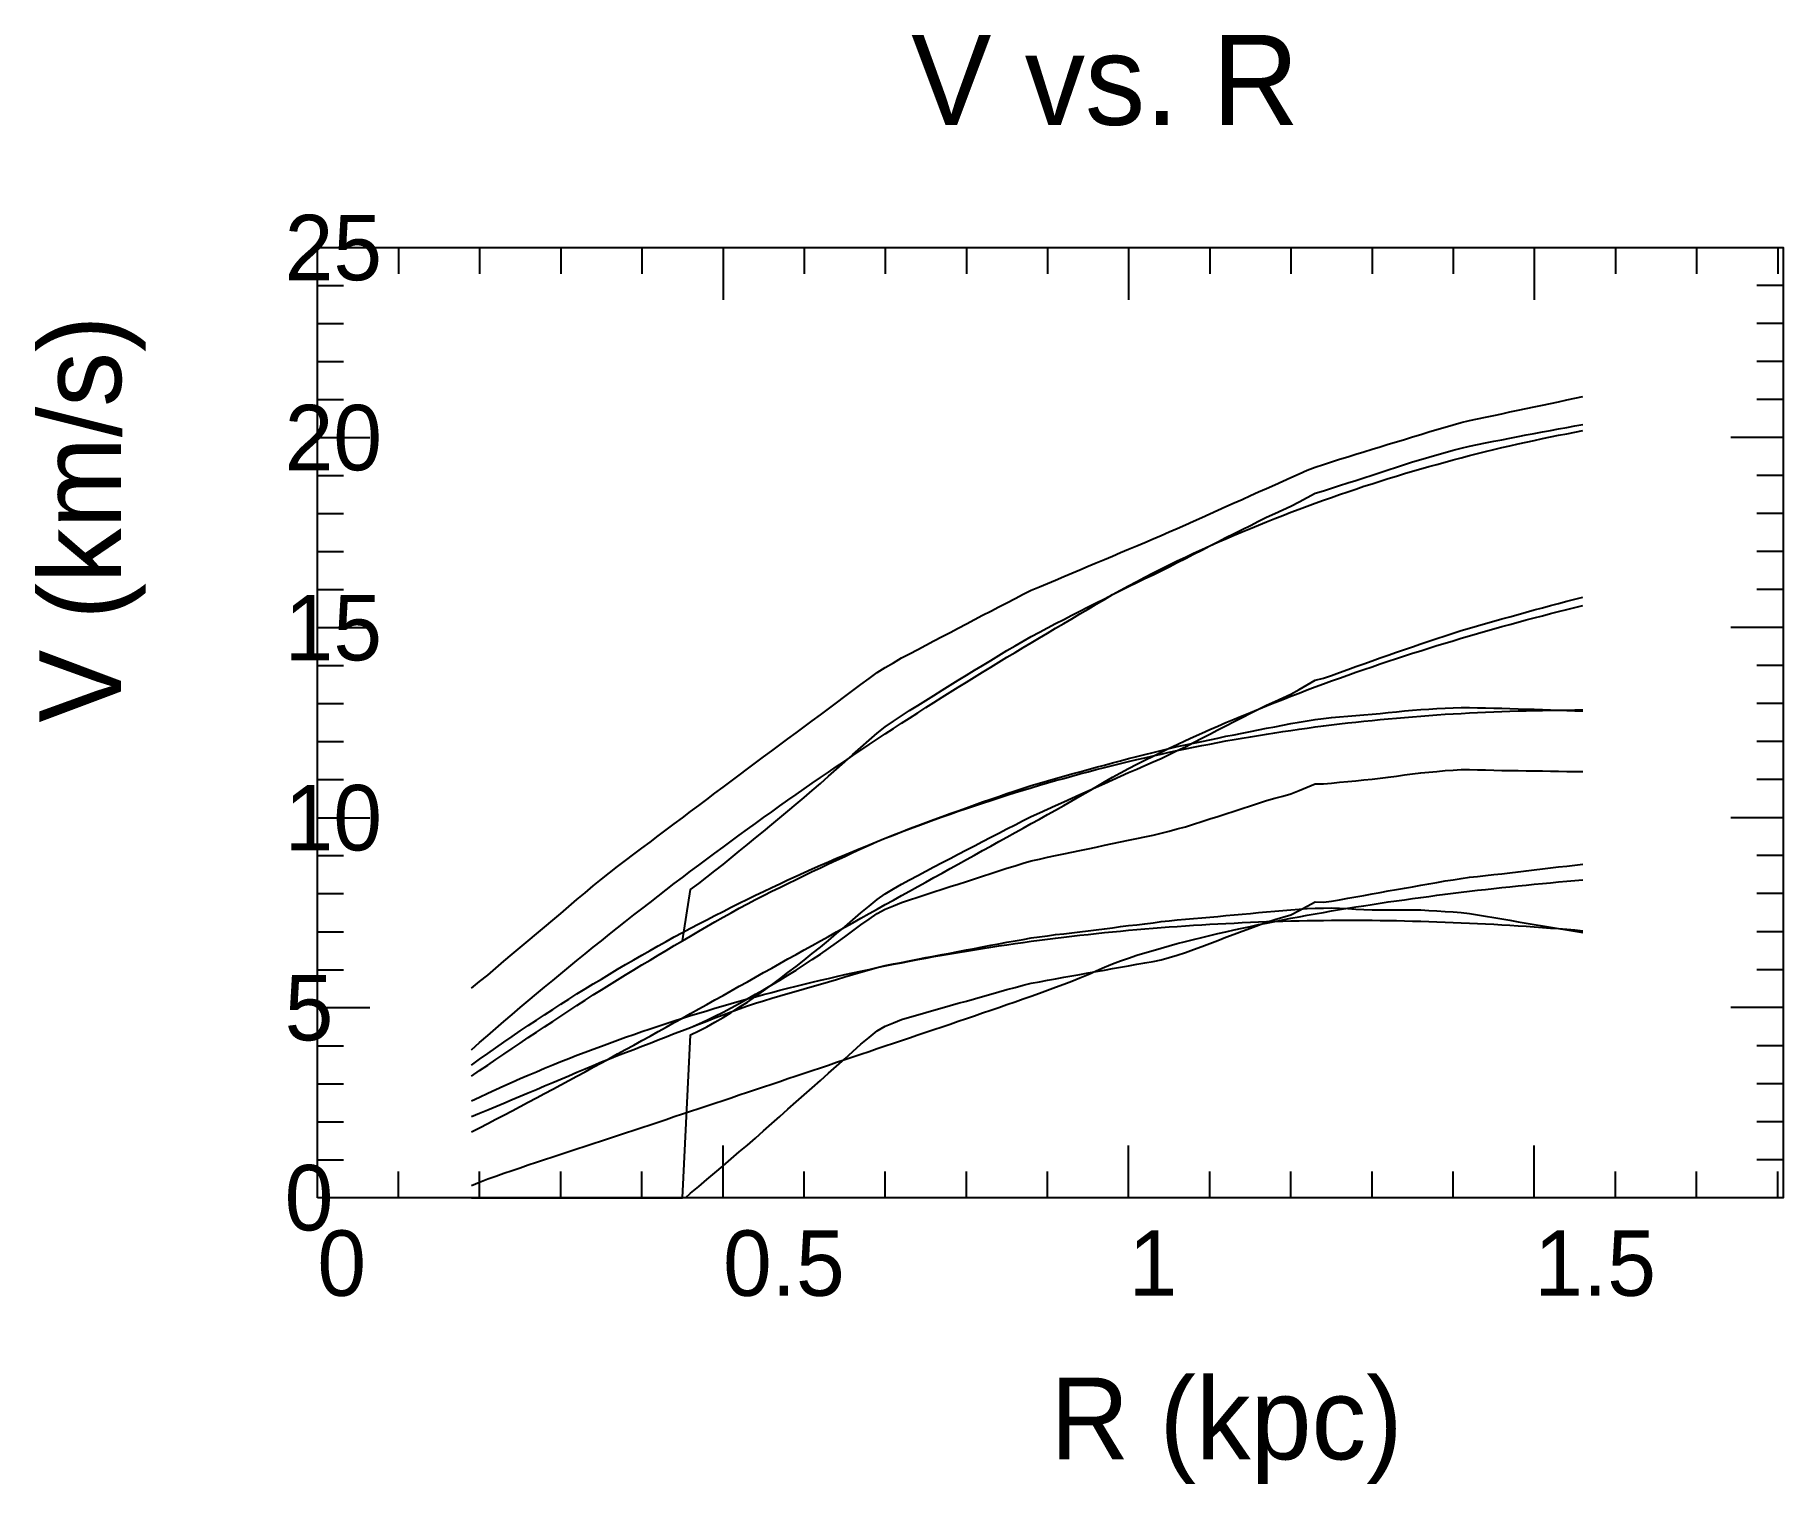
# Model space of a CAD drawing. Extents: x -35 to 179, y -35 to 142.
import ezdxf

# ---------------------------------------------------------------- set-up
doc = ezdxf.new("R2010")
doc.units = 0

msp = doc.modelspace()

# ---------------------------------------------------------------- linework, layer by layer
at = {"color": 0}
for p, q in [((9.92, 116.19), (9.92, 112.99)), ((19.84, 116.19), (19.84, 112.99)), ((29.76, 116.19), (29.76, 112.99)), ((39.68, 116.19), (39.68, 112.99)), ((49.6, 116.19), (49.6, 109.79)), ((59.52, 116.19), (59.52, 112.99)), ((69.43, 116.19), (69.43, 112.99)), ((79.35, 116.19), (79.35, 112.99)), ((89.27, 116.19), (89.27, 112.99)), ((99.19, 116.19), (99.19, 109.79)), ((109.11, 116.19), (109.11, 112.99)), ((119.03, 116.19), (119.03, 112.99)), ((128.95, 116.19), (128.95, 112.99)), ((138.87, 116.19), (138.87, 112.99)), ((148.79, 116.19), (148.79, 109.79)), ((158.71, 116.19), (158.71, 112.99)), ((168.63, 116.19), (168.63, 112.99)), ((178.55, 116.19), (178.55, 112.99)), ((0, 111.54), (3.2, 111.54)), ((179.2, 111.54), (176, 111.54)), ((0, 106.89), (3.2, 106.89)), ((179.2, 106.89), (176, 106.89)), ((0, 102.24), (3.2, 102.24)), ((179.2, 102.24), (176, 102.24)), ((0, 97.6), (3.2, 97.6)), ((179.2, 97.6), (176, 97.6)), ((0, 92.95), (6.4, 92.95)), ((179.2, 92.95), (172.8, 92.95)), ((0, 88.3), (3.2, 88.3)), ((179.2, 88.3), (176, 88.3)), ((0, 83.65), (3.2, 83.65)), ((179.2, 83.65), (176, 83.65)), ((0, 79.01), (3.2, 79.01)), ((179.2, 79.01), (176, 79.01)), ((0, 74.36), (3.2, 74.36)), ((179.2, 74.36), (176, 74.36)), ((0, 69.71), (6.4, 69.71)), ((179.2, 69.71), (172.8, 69.71)), ((0, 65.06), (3.2, 65.06)), ((179.2, 65.06), (176, 65.06)), ((0, 60.42), (3.2, 60.42)), ((179.2, 60.42), (176, 60.42)), ((0, 55.77), (3.2, 55.77)), ((179.2, 55.77), (176, 55.77)), ((0, 51.12), (3.2, 51.12)), ((179.2, 51.12), (176, 51.12)), ((0, 46.47), (6.4, 46.47)), ((179.2, 46.47), (172.8, 46.47)), ((0, 41.83), (3.2, 41.83)), ((179.2, 41.83), (176, 41.83)), ((0, 37.18), (3.2, 37.18)), ((179.2, 37.18), (176, 37.18)), ((0, 32.53), (3.2, 32.53)), ((179.2, 32.53), (176, 32.53)), ((0, 27.88), (3.2, 27.88)), ((179.2, 27.88), (176, 27.88)), ((0, 23.24), (6.4, 23.24)), ((179.2, 23.24), (172.8, 23.24)), ((0, 18.59), (3.2, 18.59)), ((179.2, 18.59), (176, 18.59)), ((0, 13.94), (3.2, 13.94)), ((179.2, 13.94), (176, 13.94)), ((0, 9.29), (3.2, 9.29)), ((179.2, 9.29), (176, 9.29)), ((0, 4.65), (3.2, 4.65)), ((49.6, 0), (49.6, 6.4)), ((99.19, 0), (99.19, 6.4)), ((148.79, 0), (148.79, 6.4)), ((179.2, 4.65), (176, 4.65)), ((9.92, 0), (9.92, 3.2)), ((19.84, 0), (19.84, 3.2)), ((29.76, 0), (29.76, 3.2)), ((39.68, 0), (39.68, 3.2)), ((59.52, 0), (59.52, 3.2)), ((69.43, 0), (69.43, 3.2)), ((79.35, 0), (79.35, 3.2)), ((89.27, 0), (89.27, 3.2)), ((109.11, 0), (109.11, 3.2)), ((119.03, 0), (119.03, 3.2)), ((128.95, 0), (128.95, 3.2)), ((138.87, 0), (138.87, 3.2)), ((158.71, 0), (158.71, 3.2)), ((168.63, 0), (168.63, 3.2)), ((178.55, 0), (178.55, 3.2))]:
    msp.add_line(p, q, dxfattribs=at)
msp.add_lwpolyline([(0, 0), (0, 116.19), (179.2, 116.19), (179.2, 0)], close=True, dxfattribs=at)
at = {"color": 6}
for points in [[(18.85, 25.63), (19.84, 26.42), (20.83, 27.21), (21.82, 28.06), (22.81, 28.91), (23.81, 29.76), (24.8, 30.59), (25.79, 31.42), (26.78, 32.25), (27.77, 33.09), (28.77, 33.92), (29.76, 34.77), (30.75, 35.61), (31.74, 36.46), (32.73, 37.3), (33.73, 38.14), (34.72, 38.94), (35.71, 39.72), (36.7, 40.5), (37.69, 41.25), (38.68, 42), (39.68, 42.75), (40.67, 43.49), (41.66, 44.24), (42.65, 44.98), (43.64, 45.72), (44.64, 46.46), (45.63, 47.21), (46.62, 47.95), (47.61, 48.7), (48.6, 49.45), (49.6, 50.19), (50.59, 50.94), (51.58, 51.68), (52.57, 52.43), (53.56, 53.17), (54.56, 53.91), (55.55, 54.64), (56.54, 55.37), (57.53, 56.11), (58.52, 56.84), (59.52, 57.58), (60.51, 58.31), (61.5, 59.05), (62.49, 59.79), (63.48, 60.53), (64.47, 61.28), (65.47, 62.03), (66.46, 62.77), (67.45, 63.51), (68.44, 64.24), (69.43, 64.83), (70.43, 65.42), (71.42, 66.02), (72.41, 66.51), (73.4, 67.04), (74.39, 67.56), (75.39, 68.08), (76.38, 68.61), (77.37, 69.12), (78.36, 69.64), (79.35, 70.16), (80.35, 70.69), (81.34, 71.22), (82.33, 71.73), (83.32, 72.24), (84.31, 72.75), (85.3, 73.27), (86.3, 73.79), (87.29, 74.31), (88.28, 74.68), (89.27, 75.1), (90.26, 75.52), (91.26, 75.95), (92.25, 76.37), (93.24, 76.79), (94.23, 77.21), (95.22, 77.63), (96.22, 78.04), (97.21, 78.46), (98.2, 78.88), (99.19, 79.3), (100.18, 79.72), (101.18, 80.14), (102.17, 80.55), (103.16, 80.96), (104.15, 81.41), (105.14, 81.84), (106.14, 82.28), (107.13, 82.73), (108.12, 83.17), (109.11, 83.62), (110.1, 84.06), (111.09, 84.51), (112.09, 84.96), (113.08, 85.4), (114.07, 85.85), (115.06, 86.3), (116.05, 86.74), (117.05, 87.19), (118.04, 87.64), (119.03, 88.08), (120.02, 88.52), (121.01, 88.97), (122.01, 89.32), (123, 89.66), (123.99, 90), (124.98, 90.3), (125.97, 90.61), (126.97, 90.91), (127.96, 91.22), (128.95, 91.52), (129.94, 91.82), (130.93, 92.13), (131.93, 92.43), (132.92, 92.73), (133.91, 93.04), (134.9, 93.34), (135.89, 93.65), (136.88, 93.96), (137.88, 94.24), (138.87, 94.53), (139.86, 94.81), (140.85, 95.02), (141.84, 95.24), (142.84, 95.45), (143.83, 95.66), (144.82, 95.87), (145.81, 96.08), (146.8, 96.29), (147.8, 96.5), (148.79, 96.71), (149.78, 96.92), (150.77, 97.13), (151.76, 97.34), (152.76, 97.55), (153.75, 97.76), (154.74, 97.97)], [(44.99, 0), (45.63, 0.54), (46.62, 1.38), (47.61, 2.22), (48.6, 3.06), (49.6, 3.91), (50.59, 4.75), (51.58, 5.59), (52.57, 6.42), (53.56, 7.29), (54.56, 8.17), (55.55, 9.06), (56.54, 9.94), (57.53, 10.83), (58.52, 11.71), (59.52, 12.58), (60.51, 13.45), (61.5, 14.33), (62.49, 15.21), (63.48, 16.09), (64.47, 16.98), (65.47, 17.87), (66.46, 18.76), (67.45, 19.58), (68.44, 20.41), (69.43, 20.99), (70.43, 21.39), (71.42, 21.79), (72.41, 22.08), (73.4, 22.36), (74.39, 22.65), (75.39, 22.93), (76.38, 23.21), (77.37, 23.49), (78.36, 23.77), (79.35, 24.05), (80.35, 24.33), (81.34, 24.61), (82.33, 24.89), (83.32, 25.17), (84.31, 25.44), (85.3, 25.71), (86.3, 25.97), (87.29, 26.23), (88.28, 26.41), (89.27, 26.59), (90.26, 26.77), (91.26, 26.95), (92.25, 27.13), (93.24, 27.31), (94.23, 27.48), (95.22, 27.66), (96.22, 27.84), (97.21, 28.01), (98.2, 28.19), (99.19, 28.37), (100.18, 28.55), (101.18, 28.73), (102.17, 28.9), (103.16, 29.08), (104.15, 29.38), (105.14, 29.67), (106.14, 29.97), (107.13, 30.36), (108.12, 30.73), (109.11, 31.1), (110.1, 31.47), (111.09, 31.85), (112.09, 32.22), (113.08, 32.6), (114.07, 32.98), (115.06, 33.34), (116.05, 33.71), (117.05, 34.03), (118.04, 34.32), (119.03, 34.61), (120.02, 35.13), (121.01, 35.65), (122.01, 36.17), (123, 36.15), (123.99, 36.27), (124.98, 36.44), (125.97, 36.61), (126.97, 36.79), (127.96, 36.97), (128.95, 37.15), (129.94, 37.33), (130.93, 37.51), (131.93, 37.68), (132.92, 37.86), (133.91, 38.03), (134.9, 38.21), (135.89, 38.39), (136.88, 38.56), (137.88, 38.74), (138.87, 38.89), (139.86, 39.05), (140.85, 39.18), (141.84, 39.29), (142.84, 39.41), (143.83, 39.51), (144.82, 39.62), (145.81, 39.73), (146.8, 39.86), (147.8, 39.99), (148.79, 40.11), (149.78, 40.22), (150.77, 40.34), (151.76, 40.45), (152.76, 40.56), (153.75, 40.67), (154.74, 40.77)]]:
    msp.add_lwpolyline(points, dxfattribs=at)
at = {"color": 4}
for points in [[(18.85, 14.87), (19.84, 15.55), (20.83, 16.22), (21.82, 16.89), (22.81, 17.57), (23.81, 18.24), (24.8, 18.91), (25.79, 19.58), (26.78, 20.24), (27.77, 20.9), (28.77, 21.55), (29.76, 22.21), (30.75, 22.86), (31.74, 23.51), (32.73, 24.15), (33.73, 24.79), (34.72, 25.43), (35.71, 26.04), (36.7, 26.66), (37.69, 27.27), (38.68, 27.86), (39.68, 28.46), (40.67, 29.06), (41.66, 29.65), (42.65, 30.24), (43.64, 30.83), (44.64, 31.42), (45.63, 37.68), (46.62, 38.43), (47.61, 39.2), (48.6, 39.97), (49.6, 40.76), (50.59, 41.56), (51.58, 42.36), (52.57, 43.18), (53.56, 43.99), (54.56, 44.8), (55.55, 45.62), (56.54, 46.44), (57.53, 47.27), (58.52, 48.11), (59.52, 48.95), (60.51, 49.81), (61.5, 50.66), (62.49, 51.53), (63.48, 52.4), (64.47, 53.29), (65.47, 54.18), (66.46, 55.07), (67.45, 55.94), (68.44, 56.82), (69.43, 57.58), (70.43, 58.26), (71.42, 58.94), (72.41, 59.57), (73.4, 60.19), (74.39, 60.82), (75.39, 61.43), (76.38, 62.05), (77.37, 62.66), (78.36, 63.28), (79.35, 63.89), (80.35, 64.5), (81.34, 65.1), (82.33, 65.71), (83.32, 66.3), (84.31, 66.9), (85.3, 67.49), (86.3, 68.06), (87.29, 68.64), (88.28, 69.17), (89.27, 69.69), (90.26, 70.21), (91.26, 70.72), (92.25, 71.23), (93.24, 71.74), (94.23, 72.24), (95.22, 72.74), (96.22, 73.25), (97.21, 73.75), (98.2, 74.25), (99.19, 74.73), (100.18, 75.21), (101.18, 75.7), (102.17, 76.17), (103.16, 76.65), (104.15, 77.15), (105.14, 77.66), (106.14, 78.15), (107.13, 78.68), (108.12, 79.19), (109.11, 79.7), (110.1, 80.21), (111.09, 80.72), (112.09, 81.22), (113.08, 81.72), (114.07, 82.22), (115.06, 82.72), (116.05, 83.21), (117.05, 83.67), (118.04, 84.12), (119.03, 84.57), (120.02, 85.1), (121.01, 85.63), (122.01, 86.15), (123, 86.42), (123.99, 86.75), (124.98, 87.08), (125.97, 87.4), (126.97, 87.72), (127.96, 88.04), (128.95, 88.36), (129.94, 88.67), (130.93, 89.01), (131.93, 89.33), (132.92, 89.65), (133.91, 89.97), (134.9, 90.28), (135.89, 90.56), (136.88, 90.85), (137.88, 91.13), (138.87, 91.4), (139.86, 91.66), (140.85, 91.89), (141.84, 92.1), (142.84, 92.3), (143.83, 92.5), (144.82, 92.69), (145.81, 92.88), (146.8, 93.08), (147.8, 93.27), (148.79, 93.46), (149.78, 93.65), (150.77, 93.83), (151.76, 94.01), (152.76, 94.19), (153.75, 94.37), (154.74, 94.54)], [(18.85, 0), (19.84, 0), (20.83, 0), (21.82, 0), (22.81, 0), (23.81, 0), (24.8, 0), (25.79, 0), (26.78, 0), (27.77, 0), (28.77, 0), (29.76, 0), (30.75, 0), (31.74, 0), (32.73, 0), (33.73, 0), (34.72, 0), (35.71, 0), (36.7, 0), (37.69, 0), (38.68, 0), (39.68, 0), (40.67, 0), (41.66, 0), (42.65, 0), (43.64, 0), (44.64, 0), (45.63, 19.9), (46.62, 20.39), (47.61, 20.91), (48.6, 21.46), (49.6, 22.04), (50.59, 22.65), (51.58, 23.28), (52.57, 23.92), (53.56, 24.6), (54.56, 25.3), (55.55, 26.02), (56.54, 26.76), (57.53, 27.52), (58.52, 28.28), (59.52, 29.06), (60.51, 29.85), (61.5, 30.65), (62.49, 31.46), (63.48, 32.29), (64.47, 33.12), (65.47, 33.96), (66.46, 34.82), (67.45, 35.63), (68.44, 36.47), (69.43, 37.16), (70.43, 37.75), (71.42, 38.34), (72.41, 38.87), (73.4, 39.4), (74.39, 39.92), (75.39, 40.44), (76.38, 40.97), (77.37, 41.49), (78.36, 42), (79.35, 42.52), (80.35, 43.04), (81.34, 43.56), (82.33, 44.07), (83.32, 44.59), (84.31, 45.1), (85.3, 45.61), (86.3, 46.11), (87.29, 46.61), (88.28, 47.06), (89.27, 47.52), (90.26, 47.97), (91.26, 48.42), (92.25, 48.87), (93.24, 49.32), (94.23, 49.77), (95.22, 50.22), (96.22, 50.66), (97.21, 51.11), (98.2, 51.54), (99.19, 51.98), (100.18, 52.42), (101.18, 52.85), (102.17, 53.28), (103.16, 53.7), (104.15, 54.18), (105.14, 54.67), (106.14, 55.15), (107.13, 55.68), (108.12, 56.19), (109.11, 56.7), (110.1, 57.21), (111.09, 57.72), (112.09, 58.23), (113.08, 58.74), (114.07, 59.24), (115.06, 59.73), (116.05, 60.23), (117.05, 60.69), (118.04, 61.13), (119.03, 61.58), (120.02, 62.15), (121.01, 62.71), (122.01, 63.28), (123, 63.53), (123.99, 63.87), (124.98, 64.22), (125.97, 64.58), (126.97, 64.94), (127.96, 65.3), (128.95, 65.65), (129.94, 66), (130.93, 66.35), (131.93, 66.7), (132.92, 67.04), (133.91, 67.38), (134.9, 67.72), (135.89, 68.05), (136.88, 68.39), (137.88, 68.72), (138.87, 69.03), (139.86, 69.35), (140.85, 69.65), (141.84, 69.93), (142.84, 70.22), (143.83, 70.49), (144.82, 70.77), (145.81, 71.04), (146.8, 71.33), (147.8, 71.61), (148.79, 71.89), (149.78, 72.15), (150.77, 72.42), (151.76, 72.68), (152.76, 72.94), (153.75, 73.2), (154.74, 73.45)], [(18.85, 14.87), (19.84, 15.55), (20.83, 16.22), (21.82, 16.89), (22.81, 17.57), (23.81, 18.24), (24.8, 18.91), (25.79, 19.58), (26.78, 20.24), (27.77, 20.9), (28.77, 21.55), (29.76, 22.21), (30.75, 22.86), (31.74, 23.51), (32.73, 24.15), (33.73, 24.79), (34.72, 25.43), (35.71, 26.04), (36.7, 26.66), (37.69, 27.27), (38.68, 27.86), (39.68, 28.46), (40.67, 29.06), (41.66, 29.65), (42.65, 30.24), (43.64, 30.83), (44.64, 31.42), (45.63, 32), (46.62, 32.58), (47.61, 33.16), (48.6, 33.72), (49.6, 34.29), (50.59, 34.85), (51.58, 35.4), (52.57, 35.94), (53.56, 36.46), (54.56, 36.97), (55.55, 37.47), (56.54, 37.95), (57.53, 38.43), (58.52, 38.91), (59.52, 39.39), (60.51, 39.87), (61.5, 40.34), (62.49, 40.81), (63.48, 41.27), (64.47, 41.74), (65.47, 42.21), (66.46, 42.67), (67.45, 43.12), (68.44, 43.57), (69.43, 43.98), (70.43, 44.37), (71.42, 44.76), (72.41, 45.14), (73.4, 45.51), (74.39, 45.88), (75.39, 46.24), (76.38, 46.61), (77.37, 46.97), (78.36, 47.32), (79.35, 47.68), (80.35, 48.03), (81.34, 48.39), (82.33, 48.74), (83.32, 49.08), (84.31, 49.41), (85.3, 49.74), (86.3, 50.07), (87.29, 50.39), (88.28, 50.69), (89.27, 50.98), (90.26, 51.27), (91.26, 51.55), (92.25, 51.82), (93.24, 52.09), (94.23, 52.36), (95.22, 52.63), (96.22, 52.9), (97.21, 53.17), (98.2, 53.44), (99.19, 53.69), (100.18, 53.94), (101.18, 54.19), (102.17, 54.45), (103.16, 54.69), (104.15, 54.93), (105.14, 55.16), (106.14, 55.38), (107.13, 55.59), (108.12, 55.8), (109.11, 56.01), (110.1, 56.21), (111.09, 56.42), (112.09, 56.62), (113.08, 56.82), (114.07, 57.02), (115.06, 57.22), (116.05, 57.41), (117.05, 57.6), (118.04, 57.78), (119.03, 57.97), (120.02, 58.14), (121.01, 58.3), (122.01, 58.47), (123, 58.58), (123.99, 58.71), (124.98, 58.81), (125.97, 58.89), (126.97, 58.97), (127.96, 59.05), (128.95, 59.13), (129.94, 59.22), (130.93, 59.33), (131.93, 59.42), (132.92, 59.52), (133.91, 59.61), (134.9, 59.71), (135.89, 59.76), (136.88, 59.81), (137.88, 59.86), (138.87, 59.9), (139.86, 59.94), (140.85, 59.94), (141.84, 59.92), (142.84, 59.91), (143.83, 59.88), (144.82, 59.86), (145.81, 59.83), (146.8, 59.8), (147.8, 59.76), (148.79, 59.73), (149.78, 59.7), (150.77, 59.66), (151.76, 59.63), (152.76, 59.59), (153.75, 59.55), (154.74, 59.52)]]:
    msp.add_lwpolyline(points, dxfattribs=at)
at = {"color": 3}
for points in [[(18.85, 18.1), (19.84, 18.97), (20.83, 19.83), (21.82, 20.69), (22.81, 21.54), (23.81, 22.39), (24.8, 23.24), (25.79, 24.08), (26.78, 24.91), (27.77, 25.74), (28.77, 26.56), (29.76, 27.39), (30.75, 28.2), (31.74, 29.01), (32.73, 29.82), (33.73, 30.62), (34.72, 31.42), (35.71, 32.21), (36.7, 33), (37.69, 33.79), (38.68, 34.57), (39.68, 35.34), (40.67, 36.11), (41.66, 36.88), (42.65, 37.65), (43.64, 38.41), (44.64, 39.16), (45.63, 39.91), (46.62, 40.66), (47.61, 41.4), (48.6, 42.14), (49.6, 42.87), (50.59, 43.6), (51.58, 44.33), (52.57, 45.05), (53.56, 45.77), (54.56, 46.48), (55.55, 47.19), (56.54, 47.9), (57.53, 48.6), (58.52, 49.3), (59.52, 49.99), (60.51, 50.68), (61.5, 51.37), (62.49, 52.05), (63.48, 52.73), (64.47, 53.4), (65.47, 54.07), (66.46, 54.74), (67.45, 55.4), (68.44, 56.06), (69.43, 56.71), (70.43, 57.37), (71.42, 58.01), (72.41, 58.66), (73.4, 59.29), (74.39, 59.93), (75.39, 60.56), (76.38, 61.19), (77.37, 61.81), (78.36, 62.43), (79.35, 63.05), (80.35, 63.66), (81.34, 64.27), (82.33, 64.88), (83.32, 65.48), (84.31, 66.08), (85.3, 66.68), (86.3, 67.28), (87.29, 67.87), (88.28, 68.46), (89.27, 69.04), (90.26, 69.63), (91.26, 70.21), (92.25, 70.8), (93.24, 71.38), (94.23, 71.97), (95.22, 72.57), (96.22, 73.17), (97.21, 73.75), (98.2, 74.3), (99.19, 74.84), (100.18, 75.37), (101.18, 75.89), (102.17, 76.4), (103.16, 76.9), (104.15, 77.39), (105.14, 77.87), (106.14, 78.34), (107.13, 78.8), (108.12, 79.26), (109.11, 79.71), (110.1, 80.15), (111.09, 80.59), (112.09, 81.02), (113.08, 81.44), (114.07, 81.85), (115.06, 82.26), (116.05, 82.66), (117.05, 83.06), (118.04, 83.44), (119.03, 83.83), (120.02, 84.2), (121.01, 84.57), (122.01, 84.93), (123, 85.29), (123.99, 85.64), (124.98, 85.99), (125.97, 86.33), (126.97, 86.66), (127.96, 86.99), (128.95, 87.31), (129.94, 87.62), (130.93, 87.93), (131.93, 88.24), (132.92, 88.54), (133.91, 88.83), (134.9, 89.12), (135.89, 89.4), (136.88, 89.68), (137.88, 89.95), (138.87, 90.22), (139.86, 90.48), (140.85, 90.74), (141.84, 90.99), (142.84, 91.24), (143.83, 91.48), (144.82, 91.72), (145.81, 91.95), (146.8, 92.17), (147.8, 92.4), (148.79, 92.61), (149.78, 92.83), (150.77, 93.03), (151.76, 93.24), (152.76, 93.43), (153.75, 93.63), (154.74, 93.82)], [(18.85, 8.06), (19.84, 8.56), (20.83, 9.07), (21.82, 9.59), (22.81, 10.1), (23.81, 10.62), (24.8, 11.15), (25.79, 11.67), (26.78, 12.2), (27.77, 12.73), (28.77, 13.26), (29.76, 13.79), (30.75, 14.33), (31.74, 14.87), (32.73, 15.41), (33.73, 15.95), (34.72, 16.49), (35.71, 17.03), (36.7, 17.58), (37.69, 18.12), (38.68, 18.67), (39.68, 19.22), (40.67, 19.77), (41.66, 20.32), (42.65, 20.87), (43.64, 21.42), (44.64, 21.97), (45.63, 22.53), (46.62, 23.08), (47.61, 23.63), (48.6, 24.19), (49.6, 24.74), (50.59, 25.3), (51.58, 25.85), (52.57, 26.41), (53.56, 26.96), (54.56, 27.52), (55.55, 28.07), (56.54, 28.63), (57.53, 29.19), (58.52, 29.74), (59.52, 30.3), (60.51, 30.85), (61.5, 31.41), (62.49, 31.96), (63.48, 32.52), (64.47, 33.07), (65.47, 33.63), (66.46, 34.18), (67.45, 34.74), (68.44, 35.29), (69.43, 35.84), (70.43, 36.4), (71.42, 36.95), (72.41, 37.5), (73.4, 38.05), (74.39, 38.6), (75.39, 39.15), (76.38, 39.7), (77.37, 40.25), (78.36, 40.8), (79.35, 41.35), (80.35, 41.9), (81.34, 42.45), (82.33, 43), (83.32, 43.55), (84.31, 44.1), (85.3, 44.64), (86.3, 45.19), (87.29, 45.74), (88.28, 46.29), (89.27, 46.85), (90.26, 47.4), (91.26, 47.96), (92.25, 48.52), (93.24, 49.09), (94.23, 49.67), (95.22, 50.26), (96.22, 50.86), (97.21, 51.43), (98.2, 51.97), (99.19, 52.5), (100.18, 53.02), (101.18, 53.52), (102.17, 54.01), (103.16, 54.5), (104.15, 54.97), (105.14, 55.44), (106.14, 55.9), (107.13, 56.35), (108.12, 56.8), (109.11, 57.24), (110.1, 57.67), (111.09, 58.1), (112.09, 58.52), (113.08, 58.94), (114.07, 59.35), (115.06, 59.76), (116.05, 60.16), (117.05, 60.55), (118.04, 60.94), (119.03, 61.33), (120.02, 61.71), (121.01, 62.09), (122.01, 62.46), (123, 62.82), (123.99, 63.19), (124.98, 63.54), (125.97, 63.9), (126.97, 64.25), (127.96, 64.59), (128.95, 64.93), (129.94, 65.27), (130.93, 65.6), (131.93, 65.93), (132.92, 66.25), (133.91, 66.57), (134.9, 66.89), (135.89, 67.2), (136.88, 67.51), (137.88, 67.81), (138.87, 68.11), (139.86, 68.41), (140.85, 68.7), (141.84, 68.99), (142.84, 69.27), (143.83, 69.56), (144.82, 69.83), (145.81, 70.11), (146.8, 70.38), (147.8, 70.65), (148.79, 70.91), (149.78, 71.17), (150.77, 71.43), (151.76, 71.68), (152.76, 71.93), (153.75, 72.17), (154.74, 72.42)], [(18.85, 16.21), (19.84, 16.93), (20.83, 17.64), (21.82, 18.34), (22.81, 19.03), (23.81, 19.71), (24.8, 20.39), (25.79, 21.06), (26.78, 21.72), (27.77, 22.37), (28.77, 23.02), (29.76, 23.66), (30.75, 24.29), (31.74, 24.91), (32.73, 25.53), (33.73, 26.14), (34.72, 26.74), (35.71, 27.34), (36.7, 27.93), (37.69, 28.51), (38.68, 29.09), (39.68, 29.66), (40.67, 30.22), (41.66, 30.78), (42.65, 31.33), (43.64, 31.88), (44.64, 32.41), (45.63, 32.95), (46.62, 33.47), (47.61, 33.99), (48.6, 34.51), (49.6, 35.01), (50.59, 35.52), (51.58, 36.01), (52.57, 36.5), (53.56, 36.99), (54.56, 37.46), (55.55, 37.94), (56.54, 38.4), (57.53, 38.86), (58.52, 39.32), (59.52, 39.77), (60.51, 40.21), (61.5, 40.65), (62.49, 41.08), (63.48, 41.51), (64.47, 41.93), (65.47, 42.35), (66.46, 42.76), (67.45, 43.16), (68.44, 43.56), (69.43, 43.95), (70.43, 44.34), (71.42, 44.72), (72.41, 45.1), (73.4, 45.47), (74.39, 45.84), (75.39, 46.2), (76.38, 46.56), (77.37, 46.91), (78.36, 47.26), (79.35, 47.6), (80.35, 47.93), (81.34, 48.26), (82.33, 48.59), (83.32, 48.91), (84.31, 49.22), (85.3, 49.53), (86.3, 49.84), (87.29, 50.14), (88.28, 50.43), (89.27, 50.72), (90.26, 51), (91.26, 51.28), (92.25, 51.56), (93.24, 51.83), (94.23, 52.09), (95.22, 52.35), (96.22, 52.61), (97.21, 52.85), (98.2, 53.1), (99.19, 53.34), (100.18, 53.57), (101.18, 53.8), (102.17, 54.03), (103.16, 54.25), (104.15, 54.47), (105.14, 54.68), (106.14, 54.88), (107.13, 55.09), (108.12, 55.28), (109.11, 55.47), (110.1, 55.66), (111.09, 55.85), (112.09, 56.02), (113.08, 56.2), (114.07, 56.37), (115.06, 56.53), (116.05, 56.69), (117.05, 56.85), (118.04, 57), (119.03, 57.14), (120.02, 57.29), (121.01, 57.42), (122.01, 57.56), (123, 57.69), (123.99, 57.81), (124.98, 57.93), (125.97, 58.05), (126.97, 58.16), (127.96, 58.26), (128.95, 58.37), (129.94, 58.47), (130.93, 58.56), (131.93, 58.65), (132.92, 58.74), (133.91, 58.82), (134.9, 58.9), (135.89, 58.97), (136.88, 59.04), (137.88, 59.11), (138.87, 59.17), (139.86, 59.23), (140.85, 59.28), (141.84, 59.33), (142.84, 59.38), (143.83, 59.42), (144.82, 59.46), (145.81, 59.49), (146.8, 59.52), (147.8, 59.55), (148.79, 59.57), (149.78, 59.59), (150.77, 59.61), (151.76, 59.62), (152.76, 59.63), (153.75, 59.64), (154.74, 59.64)]]:
    msp.add_lwpolyline(points, dxfattribs=at)
at = {"color": 1}
msp.add_lwpolyline([(18.85, 9.92), (19.84, 10.33), (20.83, 10.74), (21.82, 11.15), (22.81, 11.57), (23.81, 11.99), (24.8, 12.41), (25.79, 12.83), (26.78, 13.25), (27.77, 13.67), (28.77, 14.08), (29.76, 14.5), (30.75, 14.92), (31.74, 15.34), (32.73, 15.76), (33.73, 16.18), (34.72, 16.6), (35.71, 16.99), (36.7, 17.38), (37.69, 17.76), (38.68, 18.14), (39.68, 18.52), (40.67, 18.9), (41.66, 19.29), (42.65, 19.67), (43.64, 20.06), (44.64, 20.44), (45.63, 20.83), (46.62, 21.26), (47.61, 21.71), (48.6, 22.19), (49.6, 22.69), (50.59, 23.22), (51.58, 23.75), (52.57, 24.31), (53.56, 24.87), (54.56, 25.43), (55.55, 26.01), (56.54, 26.6), (57.53, 27.21), (58.52, 27.83), (59.52, 28.47), (60.51, 29.12), (61.5, 29.79), (62.49, 30.47), (63.48, 31.17), (64.47, 31.89), (65.47, 32.62), (66.46, 33.36), (67.45, 34.06), (68.44, 34.77), (69.43, 35.3), (70.43, 35.7), (71.42, 36.1), (72.41, 36.43), (73.4, 36.76), (74.39, 37.08), (75.39, 37.4), (76.38, 37.72), (77.37, 38.04), (78.36, 38.36), (79.35, 38.68), (80.35, 39), (81.34, 39.33), (82.33, 39.65), (83.32, 39.97), (84.31, 40.29), (85.3, 40.59), (86.3, 40.89), (87.29, 41.19), (88.28, 41.41), (89.27, 41.63), (90.26, 41.85), (91.26, 42.05), (92.25, 42.26), (93.24, 42.46), (94.23, 42.67), (95.22, 42.87), (96.22, 43.09), (97.21, 43.31), (98.2, 43.52), (99.19, 43.72), (100.18, 43.93), (101.18, 44.14), (102.17, 44.35), (103.16, 44.56), (104.15, 44.83), (105.14, 45.1), (106.14, 45.37), (107.13, 45.69), (108.12, 45.99), (109.11, 46.31), (110.1, 46.63), (111.09, 46.95), (112.09, 47.27), (113.08, 47.59), (114.07, 47.92), (115.06, 48.24), (116.05, 48.56), (117.05, 48.84), (118.04, 49.11), (119.03, 49.37), (120.02, 49.79), (121.01, 50.21), (122.01, 50.62), (123, 50.61), (123.99, 50.71), (124.98, 50.8), (125.97, 50.89), (126.97, 50.98), (127.96, 51.09), (128.95, 51.19), (129.94, 51.3), (130.93, 51.44), (131.93, 51.56), (132.92, 51.69), (133.91, 51.82), (134.9, 51.95), (135.89, 52.04), (136.88, 52.13), (137.88, 52.22), (138.87, 52.28), (139.86, 52.36), (140.85, 52.36), (141.84, 52.34), (142.84, 52.32), (143.83, 52.29), (144.82, 52.26), (145.81, 52.24), (146.8, 52.23), (147.8, 52.21), (148.79, 52.2), (149.78, 52.18), (150.77, 52.16), (151.76, 52.14), (152.76, 52.12), (153.75, 52.11), (154.74, 52.1)], dxfattribs=at)
at = {"color": 2}
for points in [[(18.85, 9.92), (19.84, 10.33), (20.83, 10.74), (21.82, 11.15), (22.81, 11.57), (23.81, 11.99), (24.8, 12.41), (25.79, 12.83), (26.78, 13.25), (27.77, 13.67), (28.77, 14.08), (29.76, 14.5), (30.75, 14.92), (31.74, 15.34), (32.73, 15.76), (33.73, 16.18), (34.72, 16.6), (35.71, 16.99), (36.7, 17.38), (37.69, 17.76), (38.68, 18.14), (39.68, 18.52), (40.67, 18.9), (41.66, 19.29), (42.65, 19.67), (43.64, 20.06), (44.64, 20.44), (45.63, 20.83), (46.62, 21.26), (47.61, 21.71), (48.6, 22.19), (49.6, 22.69), (50.59, 23.22), (51.58, 23.75), (52.57, 24.31), (53.56, 24.87), (54.56, 25.43), (55.55, 26.01), (56.54, 26.6), (57.53, 27.21), (58.52, 27.83), (59.52, 28.47), (60.51, 29.12), (61.5, 29.79), (62.49, 30.47), (63.48, 31.17), (64.47, 31.89), (65.47, 32.62), (66.46, 33.36), (67.45, 34.06), (68.44, 34.77), (69.43, 35.3), (70.43, 35.7), (71.42, 36.1), (72.41, 36.43), (73.4, 36.76), (74.39, 37.08), (75.39, 37.4), (76.38, 37.72), (77.37, 38.04), (78.36, 38.36), (79.35, 38.68), (80.35, 39), (81.34, 39.33), (82.33, 39.65), (83.32, 39.97), (84.31, 40.29), (85.3, 40.59), (86.3, 40.89), (87.29, 41.19), (88.28, 41.41), (89.27, 41.63), (90.26, 41.85), (91.26, 42.05), (92.25, 42.26), (93.24, 42.46), (94.23, 42.67), (95.22, 42.87), (96.22, 43.09), (97.21, 43.31), (98.2, 43.52), (99.19, 43.72), (100.18, 43.93), (101.18, 44.14), (102.17, 44.35), (103.16, 44.56), (104.15, 44.83), (105.14, 45.1), (106.14, 45.37), (107.13, 45.69), (108.12, 45.99), (109.11, 46.31), (110.1, 46.63), (111.09, 46.95), (112.09, 47.27), (113.08, 47.59), (114.07, 47.92), (115.06, 48.24), (116.05, 48.56), (117.05, 48.84), (118.04, 49.11), (119.03, 49.37), (120.02, 49.79), (121.01, 50.21), (122.01, 50.62), (123, 50.61), (123.99, 50.71), (124.98, 50.8), (125.97, 50.89), (126.97, 50.98), (127.96, 51.09), (128.95, 51.19), (129.94, 51.3), (130.93, 51.44), (131.93, 51.56), (132.92, 51.69), (133.91, 51.82), (134.9, 51.95), (135.89, 52.04), (136.88, 52.13), (137.88, 52.22), (138.87, 52.28), (139.86, 52.36), (140.85, 52.36), (141.84, 52.34), (142.84, 52.32), (143.83, 52.29), (144.82, 52.26), (145.81, 52.24), (146.8, 52.23), (147.8, 52.21), (148.79, 52.2), (149.78, 52.18), (150.77, 52.16), (151.76, 52.14), (152.76, 52.12), (153.75, 52.11), (154.74, 52.1)], [(18.85, 1.51), (19.84, 1.91), (20.83, 2.29), (21.82, 2.65), (22.81, 2.99), (23.81, 3.33), (24.8, 3.67), (25.79, 4), (26.78, 4.33), (27.77, 4.66), (28.77, 4.98), (29.76, 5.31), (30.75, 5.64), (31.74, 5.96), (32.73, 6.29), (33.73, 6.62), (34.72, 6.95), (35.71, 7.27), (36.7, 7.6), (37.69, 7.93), (38.68, 8.26), (39.68, 8.59), (40.67, 8.92), (41.66, 9.25), (42.65, 9.58), (43.64, 9.91), (44.64, 10.24), (45.63, 10.57), (46.62, 10.9), (47.61, 11.23), (48.6, 11.56), (49.6, 11.9), (50.59, 12.23), (51.58, 12.56), (52.57, 12.89), (53.56, 13.23), (54.56, 13.56), (55.55, 13.89), (56.54, 14.22), (57.53, 14.56), (58.52, 14.89), (59.52, 15.22), (60.51, 15.56), (61.5, 15.89), (62.49, 16.22), (63.48, 16.56), (64.47, 16.89), (65.47, 17.22), (66.46, 17.56), (67.45, 17.89), (68.44, 18.23), (69.43, 18.56), (70.43, 18.89), (71.42, 19.23), (72.41, 19.56), (73.4, 19.9), (74.39, 20.23), (75.39, 20.57), (76.38, 20.9), (77.37, 21.24), (78.36, 21.58), (79.35, 21.91), (80.35, 22.25), (81.34, 22.59), (82.33, 22.93), (83.32, 23.27), (84.31, 23.62), (85.3, 23.96), (86.3, 24.31), (87.29, 24.66), (88.28, 25.02), (89.27, 25.37), (90.26, 25.74), (91.26, 26.11), (92.25, 26.49), (93.24, 26.88), (94.23, 27.29), (95.22, 27.74), (96.22, 28.2), (97.21, 28.6), (98.2, 28.97), (99.19, 29.31), (100.18, 29.64), (101.18, 29.95), (102.17, 30.24), (103.16, 30.53), (104.15, 30.81), (105.14, 31.07), (106.14, 31.33), (107.13, 31.59), (108.12, 31.83), (109.11, 32.07), (110.1, 32.3), (111.09, 32.53), (112.09, 32.75), (113.08, 32.97), (114.07, 33.18), (115.06, 33.39), (116.05, 33.59), (117.05, 33.79), (118.04, 33.98), (119.03, 34.17), (120.02, 34.36), (121.01, 34.54), (122.01, 34.71), (123, 34.89), (123.99, 35.06), (124.98, 35.23), (125.97, 35.39), (126.97, 35.55), (127.96, 35.71), (128.95, 35.86), (129.94, 36.01), (130.93, 36.16), (131.93, 36.3), (132.92, 36.44), (133.91, 36.58), (134.9, 36.72), (135.89, 36.85), (136.88, 36.98), (137.88, 37.11), (138.87, 37.23), (139.86, 37.35), (140.85, 37.47), (141.84, 37.59), (142.84, 37.7), (143.83, 37.81), (144.82, 37.92), (145.81, 38.03), (146.8, 38.13), (147.8, 38.23), (148.79, 38.33), (149.78, 38.43), (150.77, 38.52), (151.76, 38.61), (152.76, 38.7), (153.75, 38.79), (154.74, 38.87)], [(18.85, 11.83), (19.84, 12.3), (20.83, 12.77), (21.82, 13.23), (22.81, 13.68), (23.81, 14.13), (24.8, 14.56), (25.79, 14.99), (26.78, 15.41), (27.77, 15.83), (28.77, 16.24), (29.76, 16.64), (30.75, 17.03), (31.74, 17.42), (32.73, 17.8), (33.73, 18.18), (34.72, 18.55), (35.71, 18.91), (36.7, 19.27), (37.69, 19.63), (38.68, 19.97), (39.68, 20.31), (40.67, 20.65), (41.66, 20.98), (42.65, 21.31), (43.64, 21.63), (44.64, 21.95), (45.63, 22.26), (46.62, 22.56), (47.61, 22.86), (48.6, 23.16), (49.6, 23.45), (50.59, 23.74), (51.58, 24.02), (52.57, 24.3), (53.56, 24.57), (54.56, 24.84), (55.55, 25.1), (56.54, 25.36), (57.53, 25.61), (58.52, 25.86), (59.52, 26.11), (60.51, 26.35), (61.5, 26.59), (62.49, 26.82), (63.48, 27.05), (64.47, 27.28), (65.47, 27.5), (66.46, 27.71), (67.45, 27.92), (68.44, 28.13), (69.43, 28.34), (70.43, 28.54), (71.42, 28.73), (72.41, 28.93), (73.4, 29.11), (74.39, 29.3), (75.39, 29.48), (76.38, 29.66), (77.37, 29.83), (78.36, 30), (79.35, 30.16), (80.35, 30.33), (81.34, 30.48), (82.33, 30.64), (83.32, 30.79), (84.31, 30.93), (85.3, 31.08), (86.3, 31.22), (87.29, 31.35), (88.28, 31.48), (89.27, 31.61), (90.26, 31.74), (91.26, 31.86), (92.25, 31.98), (93.24, 32.09), (94.23, 32.2), (95.22, 32.31), (96.22, 32.41), (97.21, 32.51), (98.2, 32.61), (99.19, 32.7), (100.18, 32.79), (101.18, 32.87), (102.17, 32.96), (103.16, 33.04), (104.15, 33.11), (105.14, 33.18), (106.14, 33.25), (107.13, 33.32), (108.12, 33.38), (109.11, 33.44), (110.1, 33.49), (111.09, 33.55), (112.09, 33.59), (113.08, 33.64), (114.07, 33.68), (115.06, 33.72), (116.05, 33.76), (117.05, 33.79), (118.04, 33.82), (119.03, 33.84), (120.02, 33.86), (121.01, 33.88), (122.01, 33.9), (123, 33.91), (123.99, 33.92), (124.98, 33.93), (125.97, 33.93), (126.97, 33.93), (127.96, 33.92), (128.95, 33.92), (129.94, 33.91), (130.93, 33.89), (131.93, 33.88), (132.92, 33.86), (133.91, 33.83), (134.9, 33.81), (135.89, 33.78), (136.88, 33.75), (137.88, 33.71), (138.87, 33.67), (139.86, 33.63), (140.85, 33.59), (141.84, 33.54), (142.84, 33.49), (143.83, 33.44), (144.82, 33.38), (145.81, 33.32), (146.8, 33.26), (147.8, 33.19), (148.79, 33.12), (149.78, 33.05), (150.77, 32.98), (151.76, 32.9), (152.76, 32.82), (153.75, 32.74), (154.74, 32.65)]]:
    msp.add_lwpolyline(points, dxfattribs=at)
at = {"color": 5}
msp.add_lwpolyline([(18.85, 9.92), (19.84, 10.33), (20.83, 10.74), (21.82, 11.15), (22.81, 11.57), (23.81, 11.99), (24.8, 12.41), (25.79, 12.83), (26.78, 13.25), (27.77, 13.67), (28.77, 14.08), (29.76, 14.5), (30.75, 14.92), (31.74, 15.34), (32.73, 15.76), (33.73, 16.18), (34.72, 16.6), (35.71, 16.99), (36.7, 17.38), (37.69, 17.76), (38.68, 18.14), (39.68, 18.52), (40.67, 18.9), (41.66, 19.29), (42.65, 19.67), (43.64, 20.06), (44.64, 20.44), (45.63, 20.83), (46.62, 21.21), (47.61, 21.6), (48.6, 21.98), (49.6, 22.35), (50.59, 22.73), (51.58, 23.09), (52.57, 23.45), (53.56, 23.78), (54.56, 24.08), (55.55, 24.38), (56.54, 24.67), (57.53, 24.96), (58.52, 25.25), (59.52, 25.54), (60.51, 25.83), (61.5, 26.12), (62.49, 26.4), (63.48, 26.69), (64.47, 26.99), (65.47, 27.29), (66.46, 27.59), (67.45, 27.87), (68.44, 28.15), (69.43, 28.38), (70.43, 28.58), (71.42, 28.78), (72.41, 28.98), (73.4, 29.17), (74.39, 29.36), (75.39, 29.54), (76.38, 29.73), (77.37, 29.92), (78.36, 30.1), (79.35, 30.29), (80.35, 30.49), (81.34, 30.68), (82.33, 30.87), (83.32, 31.05), (84.31, 31.24), (85.3, 31.41), (86.3, 31.59), (87.29, 31.76), (88.28, 31.89), (89.27, 32.03), (90.26, 32.17), (91.26, 32.28), (92.25, 32.4), (93.24, 32.52), (94.23, 32.64), (95.22, 32.75), (96.22, 32.89), (97.21, 33.02), (98.2, 33.16), (99.19, 33.27), (100.18, 33.38), (101.18, 33.51), (102.17, 33.63), (103.16, 33.76), (104.15, 33.86), (105.14, 33.96), (106.14, 34.07), (107.13, 34.14), (108.12, 34.22), (109.11, 34.31), (110.1, 34.4), (111.09, 34.49), (112.09, 34.58), (113.08, 34.67), (114.07, 34.76), (115.06, 34.86), (116.05, 34.95), (117.05, 35.04), (118.04, 35.13), (119.03, 35.21), (120.02, 35.28), (121.01, 35.35), (122.01, 35.42), (123, 35.42), (123.99, 35.43), (124.98, 35.4), (125.97, 35.35), (126.97, 35.29), (127.96, 35.26), (128.95, 35.22), (129.94, 35.19), (130.93, 35.2), (131.93, 35.2), (132.92, 35.2), (133.91, 35.2), (134.9, 35.2), (135.89, 35.13), (136.88, 35.07), (137.88, 35.01), (138.87, 34.94), (139.86, 34.88), (140.85, 34.74), (141.84, 34.58), (142.84, 34.42), (143.83, 34.25), (144.82, 34.09), (145.81, 33.92), (146.8, 33.74), (147.8, 33.57), (148.79, 33.4), (149.78, 33.24), (150.77, 33.07), (151.76, 32.9), (152.76, 32.74), (153.75, 32.58), (154.74, 32.43)], dxfattribs=at)

# ---------------------------------------------------------------- texts
at = {"color": 0}
for s, height, p in [('V vs. R', 11, (72.6, 131.19)), ('25', 8, (-4, 112.19)), ('20', 8, (-4, 88.95)), ('15', 8, (-4, 65.71)), ('10', 8, (-4, 42.47)), ('5', 8, (-4, 19.24)), ('0', 8, (-4, -4)), ('0', 8, (0, -12)), ('0.5', 8, (49.6, -12)), ('1', 8, (99.19, -12)), ('1.5', 8, (148.79, -12)), ('R (kpc)', 10, (89.6, -32))]:
    msp.add_text(s, height=height, dxfattribs=at).set_placement(p)
msp.add_text('V (km/s)', height=10, rotation=90, dxfattribs=at).set_placement((-24, 58.09))

doc.saveas('drawing.dxf')
